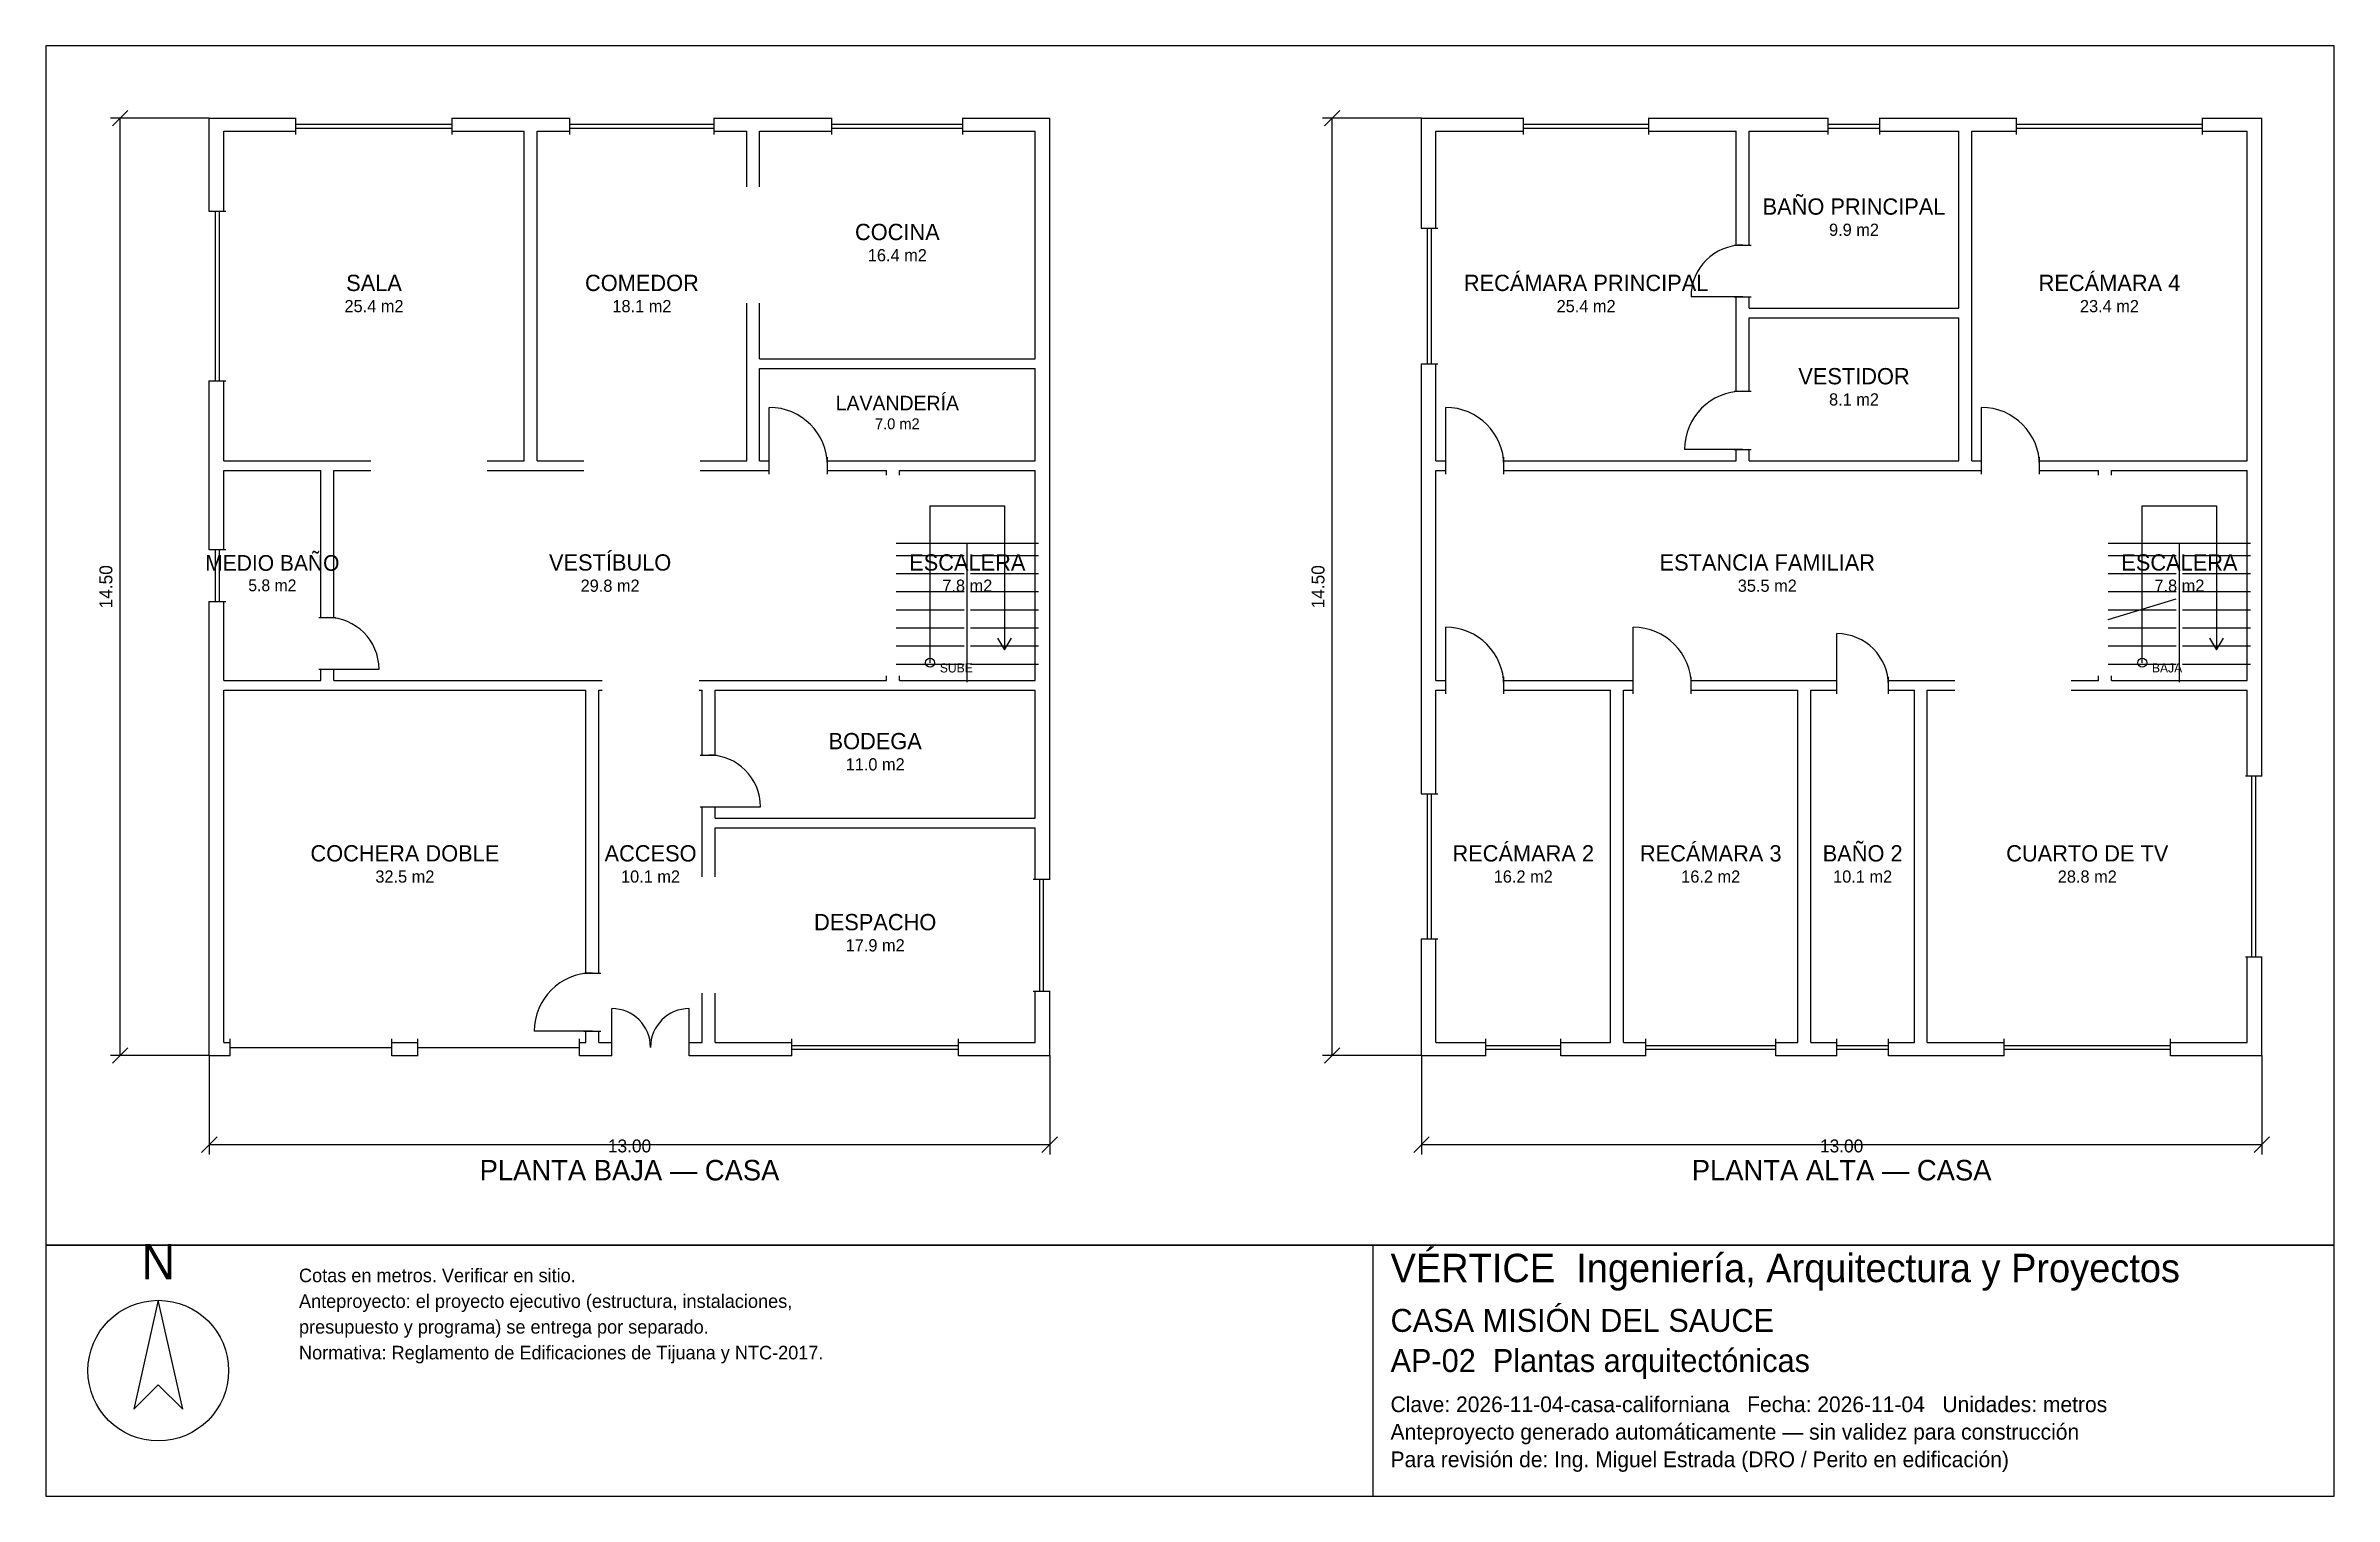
# Model space of a CAD drawing. Header units: metres. Extents: x -2.7 to 32.7, y -6.9 to 15.5.
import ezdxf
from ezdxf.enums import TextEntityAlignment as Align

# ---------------------------------------------------------------- set-up
doc = ezdxf.new("R2010")
doc.units = ezdxf.units.M
doc.header["$LTSCALE"] = 0.5
for name, color, linetype in [('A-AREA', 252, 'CONTINUOUS'), ('A-ESCALERA', 6, 'CONTINUOUS'), ('A-MUROS', 7, 'CONTINUOUS'), ('A-PUERTAS', 2, 'CONTINUOUS'), ('A-TEXTO', 3, 'CONTINUOUS'), ('A-VANOS', 4, 'CONTINUOUS'), ('COTAS', 8, 'CONTINUOUS'), ('LAMINA', 9, 'CONTINUOUS'), ('T-TITULO', 3, 'CONTINUOUS')]:
    doc.layers.add(name, color=color, linetype=linetype)
doc.styles.get("Standard").update_dxf_attribs({"font": 'txt', "width": 0.9})

msp = doc.modelspace()

# ---------------------------------------------------------------- linework, layer by layer
at = {"layer": 'A-ESCALERA'}
for p, q in [((10.5, 7.8), (12.7, 7.8)), ((11.6, 5.65), (11.6, 7.8)), ((29.25, 7.8), (31.45, 7.8)), ((30.35, 5.65), (30.35, 7.8)), ((10.5, 7.61), (11.55, 7.61)), ((11.65, 7.61), (12.7, 7.61)), ((29.25, 7.61), (30.3, 7.61)), ((30.4, 7.61), (31.45, 7.61)), ((10.5, 7.33), (11.55, 7.33)), ((11.65, 7.33), (12.7, 7.33)), ((29.25, 7.33), (30.3, 7.33)), ((30.4, 7.33), (31.45, 7.33)), ((10.5, 7.05), (11.55, 7.05)), ((10.5, 6.77), (11.55, 6.77)), ((11.65, 7.05), (12.7, 7.05)), ((11.65, 6.77), (12.7, 6.77)), ((29.25, 7.05), (30.3, 7.05)), ((29.25, 6.6175), (30.3, 6.94)), ((29.25, 6.77), (30.3, 6.77)), ((30.4, 7.05), (31.45, 7.05)), ((30.4, 6.77), (31.45, 6.77)), ((10.5, 6.49), (11.55, 6.49)), ((11.65, 6.49), (12.7, 6.49)), ((29.25, 6.49), (30.3, 6.49)), ((30.4, 6.49), (31.45, 6.49)), ((10.5, 6.21), (11.55, 6.21)), ((11.65, 6.21), (12.7, 6.21)), ((29.25, 6.21), (30.3, 6.21)), ((30.4, 6.21), (31.45, 6.21)), ((10.5, 5.93), (11.55, 5.93)), ((11.65, 5.93), (12.7, 5.93)), ((29.25, 5.93), (30.3, 5.93)), ((30.4, 5.93), (31.45, 5.93))]:
    msp.add_line(p, q, dxfattribs=at)
for points in [[(11.025, 5.95), (11.025, 8.375), (12.175, 8.375), (12.175, 6.15)], [(29.775, 5.95), (29.775, 8.375), (30.925, 8.375), (30.925, 6.15)], [(12.067, 6.33), (12.175, 6.15), (12.283, 6.33)], [(30.817, 6.33), (30.925, 6.15), (31.033, 6.33)]]:
    msp.add_lwpolyline(points, dxfattribs=at)
for centre in [(11.025, 5.95), (29.775, 5.95)]:
    msp.add_circle(centre, 0.07, dxfattribs=at)
at = {"layer": 'A-MUROS'}
for p, q in [((-0.125, 14.375), (1.211, 14.375)), ((-0.125, 12.937), (-0.125, 14.375)), ((0.1, 14.175), (1.211, 14.175)), ((0.1, 12.937), (0.1, 14.175)), ((1.211, 14.12), (1.211, 14.38)), ((3.634, 14.12), (3.634, 14.38)), ((3.634, 14.375), (5.451, 14.375)), ((3.634, 14.175), (4.745, 14.175)), ((4.745, 9.075), (4.745, 14.175)), ((4.945, 14.175), (5.451, 14.175)), ((4.945, 9.075), (4.945, 14.175)), ((5.451, 14.12), (5.451, 14.38)), ((7.682, 14.12), (7.682, 14.38)), ((7.682, 14.375), (9.503, 14.375)), ((7.682, 14.175), (8.188, 14.175)), ((8.188, 13.312), (8.188, 14.175)), ((8.387, 14.175), (9.503, 14.175)), ((8.387, 13.312), (8.387, 14.175)), ((9.503, 14.12), (9.503, 14.38)), ((11.533, 14.12), (11.533, 14.38)), ((11.533, 14.375), (12.875, 14.375)), ((11.533, 14.175), (12.649, 14.175)), ((12.649, 10.65), (12.649, 14.175)), ((12.875, 2.604), (12.875, 14.375)), ((18.625, 14.375), (20.204, 14.375)), ((18.625, 12.675), (18.625, 14.375)), ((18.85, 14.175), (20.204, 14.175)), ((18.85, 12.675), (18.85, 14.175)), ((20.204, 14.12), (20.204, 14.38)), ((22.142, 14.12), (22.142, 14.38)), ((22.142, 14.375), (24.916, 14.375)), ((22.142, 14.175), (23.495, 14.175)), ((23.495, 12.412), (23.495, 14.175)), ((23.695, 14.175), (24.916, 14.175)), ((23.695, 12.412), (23.695, 14.175)), ((24.916, 14.12), (24.916, 14.38)), ((25.716, 14.12), (25.716, 14.38)), ((25.716, 14.375), (27.829, 14.375)), ((25.716, 14.175), (26.938, 14.175)), ((26.938, 11.437), (26.938, 14.175)), ((27.137, 14.175), (27.829, 14.175)), ((27.137, 9.075), (27.137, 14.175)), ((27.829, 14.12), (27.829, 14.38)), ((30.707, 14.12), (30.707, 14.38)), ((30.707, 14.375), (31.625, 14.375)), ((30.707, 14.175), (31.399, 14.175)), ((31.399, 9.075), (31.399, 14.175)), ((31.625, 4.2), (31.625, 14.375)), ((-0.13, 12.937), (0.13, 12.937)), ((18.62, 12.675), (18.88, 12.675)), ((23.465, 12.412), (23.725, 12.412)), ((8.188, 9.075), (8.188, 11.512)), ((8.387, 10.65), (8.387, 11.512)), ((23.465, 11.612), (23.725, 11.612)), ((23.495, 10.15), (23.495, 11.612)), ((23.695, 11.437), (23.695, 11.612)), ((23.695, 11.437), (26.938, 11.437)), ((23.695, 11.288), (26.938, 11.288)), ((23.695, 10.15), (23.695, 11.288)), ((26.938, 9.075), (26.938, 11.288)), ((8.387, 10.65), (12.649, 10.65)), ((-0.13, 10.312), (0.13, 10.312)), ((-0.125, 7.7), (-0.125, 10.312)), ((0.1, 9.075), (0.1, 10.312)), ((8.387, 10.5), (12.649, 10.5)), ((8.387, 9.075), (8.387, 10.5)), ((12.649, 9.075), (12.649, 10.5)), ((18.62, 10.575), (18.88, 10.575)), ((18.625, 3.92), (18.625, 10.575)), ((18.85, 9.075), (18.85, 10.575)), ((23.465, 10.15), (23.725, 10.15)), ((23.465, 9.25), (23.725, 9.25)), ((23.495, 9.075), (23.495, 9.25)), ((23.695, 9.075), (23.695, 9.25)), ((0.1, 9.075), (2.373, 9.075)), ((0.1, 8.925), (1.6, 8.925)), ((0.1, 7.7), (0.1, 8.925)), ((1.6, 6.65), (1.6, 8.925)), ((1.8, 8.925), (2.373, 8.925)), ((1.8, 6.65), (1.8, 8.925)), ((4.173, 9.075), (4.745, 9.075)), ((4.173, 8.925), (5.666, 8.925)), ((4.945, 9.075), (5.666, 9.075)), ((7.466, 9.075), (8.188, 9.075)), ((7.466, 8.925), (8.537, 8.925)), ((8.387, 9.075), (8.537, 9.075)), ((8.537, 8.87), (8.537, 9.13)), ((9.437, 8.87), (9.437, 9.13)), ((9.437, 9.075), (12.649, 9.075)), ((9.437, 8.925), (10.35, 8.925)), ((10.35, 8.85), (10.35, 8.925)), ((10.55, 8.925), (12.65, 8.925)), ((10.55, 8.85), (10.55, 8.925)), ((12.65, 5.675), (12.65, 8.925)), ((18.85, 9.075), (19, 9.075)), ((18.85, 8.925), (19, 8.925)), ((18.85, 5.675), (18.85, 8.925)), ((19, 8.87), (19, 9.13)), ((19.9, 8.87), (19.9, 9.13)), ((19.9, 9.075), (23.495, 9.075)), ((19.9, 8.925), (27.287, 8.925)), ((23.695, 9.075), (26.938, 9.075)), ((27.137, 9.075), (27.287, 9.075)), ((27.287, 8.87), (27.287, 9.13)), ((28.187, 8.87), (28.187, 9.13)), ((28.187, 9.075), (31.399, 9.075)), ((28.187, 8.925), (29.1, 8.925)), ((29.1, 8.85), (29.1, 8.925)), ((29.3, 8.925), (31.4, 8.925)), ((29.3, 8.85), (29.3, 8.925)), ((31.4, 5.675), (31.4, 8.925)), ((-0.13, 7.7), (0.13, 7.7)), ((-0.13, 6.9), (0.13, 6.9)), ((-0.125, -0.125), (-0.125, 6.9)), ((0.1, 5.675), (0.1, 6.9)), ((1.57, 6.65), (1.83, 6.65)), ((0.1, 5.675), (1.6, 5.675)), ((1.57, 5.85), (1.83, 5.85)), ((1.6, 5.675), (1.6, 5.85)), ((1.8, 5.675), (1.8, 5.85)), ((1.8, 5.675), (5.95, 5.675)), ((7.45, 5.675), (10.35, 5.675)), ((10.35, 5.675), (10.35, 5.75)), ((10.55, 5.675), (10.55, 5.75)), ((10.55, 5.675), (12.65, 5.675)), ((18.85, 5.675), (19, 5.675)), ((19, 5.47), (19, 5.73)), ((19.9, 5.47), (19.9, 5.73)), ((19.9, 5.675), (21.9, 5.675)), ((21.9, 5.47), (21.9, 5.73)), ((22.8, 5.47), (22.8, 5.73)), ((22.8, 5.675), (25.05, 5.675)), ((25.05, 5.47), (25.05, 5.73)), ((25.85, 5.47), (25.85, 5.73)), ((25.85, 5.675), (26.875, 5.675)), ((28.675, 5.675), (29.1, 5.675)), ((29.1, 5.675), (29.1, 5.75)), ((29.3, 5.675), (29.3, 5.75)), ((29.3, 5.675), (31.4, 5.675)), ((0.1, 5.525), (5.7, 5.525)), ((0.1, 0.075), (0.1, 5.525)), ((5.7, 1.15), (5.7, 5.525)), ((5.9, 5.525), (5.95, 5.525)), ((5.9, 1.15), (5.9, 5.525)), ((7.45, 5.525), (7.5, 5.525)), ((7.5, 4.522), (7.5, 5.525)), ((7.7, 5.525), (12.65, 5.525)), ((7.7, 4.522), (7.7, 5.525)), ((12.65, 3.547), (12.65, 5.525)), ((18.85, 5.525), (19, 5.525)), ((18.85, 3.92), (18.85, 5.525)), ((19.9, 5.525), (21.55, 5.525)), ((21.55, 0.075), (21.55, 5.525)), ((21.75, 5.525), (21.9, 5.525)), ((21.75, 0.075), (21.75, 5.525)), ((22.8, 5.525), (24.45, 5.525)), ((24.45, 0.075), (24.45, 5.525)), ((24.65, 5.525), (25.05, 5.525)), ((24.65, 0.075), (24.65, 5.525)), ((25.85, 5.525), (26.25, 5.525)), ((26.25, 0.075), (26.25, 5.525)), ((26.45, 5.525), (26.875, 5.525)), ((26.45, 0.075), (26.45, 5.525)), ((28.675, 5.525), (31.4, 5.525)), ((31.4, 4.2), (31.4, 5.525)), ((7.47, 4.522), (7.73, 4.522)), ((18.62, 3.92), (18.88, 3.92)), ((31.37, 4.2), (31.63, 4.2)), ((7.47, 3.722), (7.73, 3.722)), ((7.5, 2.636), (7.5, 3.722)), ((7.7, 3.547), (7.7, 3.722)), ((7.7, 3.547), (12.65, 3.547)), ((7.7, 3.397), (12.65, 3.397)), ((7.7, 2.636), (7.7, 3.397)), ((12.65, 2.604), (12.65, 3.397)), ((12.62, 2.604), (12.88, 2.604)), ((18.62, 1.68), (18.88, 1.68)), ((18.625, -0.125), (18.625, 1.68)), ((18.85, 0.075), (18.85, 1.68)), ((5.67, 1.15), (5.93, 1.15)), ((31.37, 1.4), (31.63, 1.4)), ((31.4, 0.075), (31.4, 1.4)), ((31.625, -0.125), (31.625, 1.4)), ((7.5, 0.075), (7.5, 0.836)), ((7.7, 0.075), (7.7, 0.836)), ((12.62, 0.868), (12.88, 0.868)), ((12.65, 0.075), (12.65, 0.868)), ((12.875, -0.125), (12.875, 0.868)), ((0.1, 0.075), (0.2, 0.075)), ((0.2, -0.13), (0.2, 0.13)), ((2.7, -0.13), (2.7, 0.13)), ((2.7, 0.075), (3.1, 0.075)), ((3.1, -0.13), (3.1, 0.13)), ((5.6, -0.13), (5.6, 0.13)), ((5.6, 0.075), (5.7, 0.075)), ((5.67, 0.25), (5.93, 0.25)), ((5.7, 0.075), (5.7, 0.25)), ((5.9, 0.075), (5.9, 0.25)), ((5.9, 0.075), (6.1, 0.075)), ((6.1, -0.13), (6.1, 0.13)), ((7.3, -0.13), (7.3, 0.13)), ((7.3, 0.075), (7.5, 0.075)), ((7.7, 0.075), (8.888, 0.075)), ((8.888, -0.13), (8.888, 0.13)), ((11.463, -0.13), (11.463, 0.13)), ((11.463, 0.075), (12.65, 0.075)), ((18.85, 0.075), (19.62, 0.075)), ((19.62, -0.13), (19.62, 0.13)), ((20.78, -0.13), (20.78, 0.13)), ((20.78, 0.075), (21.55, 0.075)), ((21.75, 0.075), (22.095, 0.075)), ((22.095, -0.13), (22.095, 0.13)), ((24.105, -0.13), (24.105, 0.13)), ((24.105, 0.075), (24.45, 0.075)), ((24.65, 0.075), (25.05, 0.075)), ((25.05, -0.13), (25.05, 0.13)), ((25.85, -0.13), (25.85, 0.13)), ((25.85, 0.075), (26.25, 0.075)), ((26.45, 0.075), (27.638, 0.075)), ((27.638, -0.13), (27.638, 0.13)), ((30.213, -0.13), (30.213, 0.13)), ((30.213, 0.075), (31.4, 0.075)), ((-0.125, -0.125), (0.2, -0.125)), ((2.7, -0.125), (3.1, -0.125)), ((5.6, -0.125), (6.1, -0.125)), ((7.3, -0.125), (8.888, -0.125)), ((11.463, -0.125), (12.875, -0.125)), ((18.625, -0.125), (19.62, -0.125)), ((20.78, -0.125), (22.095, -0.125)), ((24.105, -0.125), (25.05, -0.125)), ((25.85, -0.125), (27.638, -0.125)), ((30.213, -0.125), (31.625, -0.125))]:
    msp.add_line(p, q, dxfattribs=at)
at = {"layer": 'A-PUERTAS'}
for p, q in [((23.595, 11.612), (22.795, 11.612)), ((8.537, 9), (8.537, 9.9)), ((19, 9), (19, 9.9)), ((27.287, 9), (27.287, 9.9)), ((23.595, 9.25), (22.695, 9.25)), ((19, 5.6), (19, 6.5)), ((21.9, 5.6), (21.9, 6.5)), ((25.05, 5.6), (25.05, 6.4)), ((1.7, 5.85), (2.5, 5.85)), ((7.6, 3.722), (8.4, 3.722)), ((6.1, 0), (6.1, 0.6)), ((7.3, 0), (7.3, 0.6)), ((5.8, 0.25), (4.9, 0.25))]:
    msp.add_line(p, q, dxfattribs=at)
for centre, radius, start, end in [((23.595, 11.612), 0.8, 90, 180), ((23.595, 9.25), 0.9, 90, 180), ((8.537, 9), 0.9, 0, 90), ((19, 9), 0.9, 0, 90), ((27.287, 9), 0.9, 0, 90), ((1.7, 5.85), 0.8, 0, 90), ((19, 5.6), 0.9, 0, 90), ((21.9, 5.6), 0.9, 0, 90), ((25.05, 5.6), 0.8, 0, 90), ((7.6, 3.722), 0.8, 0, 90), ((5.8, 0.25), 0.9, 90, 180), ((6.1, 0), 0.6, 0, 90), ((7.3, 0), 0.6, 90, 180)]:
    msp.add_arc(centre, radius, start, end, dxfattribs=at)
at = {"layer": 'A-VANOS'}
for p, q in [((1.211, 14.28), (3.634, 14.28)), ((1.211, 14.22), (3.634, 14.22)), ((5.451, 14.28), (7.682, 14.28)), ((5.451, 14.22), (7.682, 14.22)), ((9.503, 14.28), (11.533, 14.28)), ((9.503, 14.22), (11.533, 14.22)), ((20.204, 14.28), (22.142, 14.28)), ((20.204, 14.22), (22.142, 14.22)), ((24.916, 14.28), (25.716, 14.28)), ((24.916, 14.22), (25.716, 14.22)), ((27.829, 14.28), (30.707, 14.28)), ((27.829, 14.22), (30.707, 14.22)), ((-0.03, 10.312), (-0.03, 12.937)), ((0.03, 10.312), (0.03, 12.937)), ((18.72, 10.575), (18.72, 12.675)), ((18.78, 10.575), (18.78, 12.675)), ((-0.03, 6.9), (-0.03, 7.7)), ((0.03, 6.9), (0.03, 7.7)), ((18.72, 1.68), (18.72, 3.92)), ((18.78, 1.68), (18.78, 3.92)), ((31.47, 1.4), (31.47, 4.2)), ((31.53, 1.4), (31.53, 4.2)), ((12.72, 0.868), (12.72, 2.604)), ((12.78, 0.868), (12.78, 2.604)), ((0.2, 0), (2.7, 0)), ((3.1, 0), (5.6, 0)), ((8.888, 0.03), (11.463, 0.03)), ((19.62, 0.03), (20.78, 0.03)), ((22.095, 0.03), (24.105, 0.03)), ((25.05, 0.03), (25.85, 0.03)), ((27.638, 0.03), (30.213, 0.03)), ((8.888, -0.03), (11.463, -0.03)), ((19.62, -0.03), (20.78, -0.03)), ((22.095, -0.03), (24.105, -0.03)), ((25.05, -0.03), (25.85, -0.03)), ((27.638, -0.03), (30.213, -0.03))]:
    msp.add_line(p, q, dxfattribs=at)
at = {"layer": 'COTAS'}
for p, q in [((-0.125, 14.375), (-1.655, 14.375)), ((-1.625, 14.255), (-1.385, 14.495)), ((-1.505, -0.125), (-1.505, 14.375)), ((18.625, 14.375), (17.095, 14.375)), ((17.125, 14.255), (17.365, 14.495)), ((17.245, -0.125), (17.245, 14.375)), ((-0.125, -0.125), (-1.655, -0.125)), ((-1.625, -0.245), (-1.385, -0.005)), ((-0.125, -0.125), (-0.125, -1.655)), ((12.875, -0.125), (12.875, -1.655)), ((18.625, -0.125), (17.095, -0.125)), ((17.125, -0.245), (17.365, -0.005)), ((18.625, -0.125), (18.625, -1.655)), ((31.625, -0.125), (31.625, -1.655)), ((-0.245, -1.625), (-0.005, -1.385)), ((12.755, -1.625), (12.995, -1.385)), ((18.505, -1.625), (18.745, -1.385)), ((31.505, -1.625), (31.745, -1.385)), ((-0.125, -1.505), (12.875, -1.505)), ((18.625, -1.505), (31.625, -1.505))]:
    msp.add_line(p, q, dxfattribs=at)
at = {"layer": 'LAMINA'}
msp.add_line((17.877, -6.9443), (17.877, -3.0583), dxfattribs=at)
for points in [[(-2.655, -3.0583), (32.745, -3.0583), (32.745, 15.495), (-2.655, 15.495)], [(-2.655, -6.9443), (32.745, -6.9443), (32.745, -3.0583), (-2.655, -3.0583)], [(-0.9141, -3.9132), (-1.2949, -5.5997), (-0.9141, -5.2189), (-0.5333, -5.5997)]]:
    msp.add_lwpolyline(points, close=True, dxfattribs=at)
msp.add_circle((-0.9141, -5.0013), 1.0881, dxfattribs=at)

# ---------------------------------------------------------------- texts
at = {"layer": 'A-AREA'}
for s, height, p in [('9.9 m2', 0.189, (25.3165, 12.554)), ('16.4 m2', 0.189, (10.518, 12.1605)), ('25.4 m2', 0.189, (2.4225, 11.373)), ('18.1 m2', 0.189, (6.5665, 11.373)), ('25.4 m2', 0.189, (21.1725, 11.373)), ('23.4 m2', 0.189, (29.268, 11.373)), ('8.1 m2', 0.189, (25.3165, 9.9295)), ('7.0 m2', 0.1688, (10.518, 9.5625)), ('5.8 m2', 0.1821, (0.85, 7.0571)), ('29.8 m2', 0.189, (6.075, 7.048)), ('7.8 m2', 0.189, (11.6, 7.048)), ('35.5 m2', 0.189, (23.975, 7.048)), ('7.8 m2', 0.189, (30.35, 7.048)), ('11.0 m2', 0.189, (10.175, 4.284)), ('32.5 m2', 0.189, (2.9, 2.548)), ('10.1 m2', 0.189, (6.7, 2.548)), ('16.2 m2', 0.189, (20.2, 2.548)), ('16.2 m2', 0.189, (23.1, 2.548)), ('10.1 m2', 0.189, (25.45, 2.548)), ('28.8 m2', 0.189, (28.925, 2.548)), ('17.9 m2', 0.189, (10.175, 1.484))]:
    msp.add_text(s, height=height, dxfattribs=at).set_placement(p, align=Align.CENTER)
at = {"layer": 'A-ESCALERA'}
for s, p in [('SUBE', (11.175, 5.8)), ('BAJA', (29.925, 5.8))]:
    msp.add_text(s, height=0.14, dxfattribs=at).set_placement(p)
at = {"layer": 'A-TEXTO'}
for s, height, p in [('BAÑO PRINCIPAL', 0.252, (25.3165, 12.8816)), ('COCINA', 0.252, (10.518, 12.4881)), ('SALA', 0.252, (2.4225, 11.7006)), ('COMEDOR', 0.252, (6.5665, 11.7006)), ('RECÁMARA PRINCIPAL', 0.252, (21.1725, 11.7006)), ('RECÁMARA 4', 0.252, (29.268, 11.7006)), ('VESTIDOR', 0.252, (25.3165, 10.2571)), ('LAVANDERÍA', 0.225, (10.518, 9.855)), ('MEDIO BAÑO', 0.2429, (0.85, 7.3729)), ('VESTÍBULO', 0.252, (6.075, 7.3756)), ('ESCALERA', 0.252, (11.6, 7.3756)), ('ESTANCIA FAMILIAR', 0.252, (23.975, 7.3756)), ('ESCALERA', 0.252, (30.35, 7.3756)), ('BODEGA', 0.252, (10.175, 4.6116)), ('RECÁMARA 2', 0.252, (20.2, 2.8756)), ('RECÁMARA 3', 0.252, (23.1, 2.8756)), ('BAÑO 2', 0.252, (25.45, 2.8756)), ('COCHERA DOBLE', 0.252, (2.9, 2.8756)), ('ACCESO', 0.252, (6.7, 2.8756)), ('CUARTO DE TV', 0.252, (28.925, 2.8756)), ('DESPACHO', 0.252, (10.175, 1.8116))]:
    msp.add_text(s, height=height, dxfattribs=at).set_placement(p, align=Align.CENTER)
at = {"layer": 'COTAS'}
for p in [(-1.625, 7.125), (17.125, 7.125)]:
    msp.add_text('14.50', height=0.2, rotation=90, dxfattribs=at).set_placement(p, align=Align.CENTER)
for p in [(6.375, -1.625), (25.125, -1.625)]:
    msp.add_text('13.00', height=0.2, dxfattribs=at).set_placement(p, align=Align.CENTER)
at = {"layer": 'LAMINA'}
msp.add_text('N', height=0.544, dxfattribs=at).set_placement((-0.9141, -3.5868), align=Align.CENTER)
for s, height, p in [('VÉRTICE  Ingeniería, Arquitectura y Proyectos', 0.4393, (18.1473, -3.6328)), ('Cotas en metros. Verificar en sitio.', 0.2095, (1.262, -3.6328)), ('Anteproyecto: el proyecto ejecutivo (estructura, instalaciones,', 0.2095, (1.262, -4.0308)), ('presupuesto y programa) se entrega por separado.', 0.2095, (1.262, -4.4289)), ('CASA MISIÓN DEL SAUCE', 0.3548, (18.1473, -4.4015)), ('Normativa: Reglamento de Edificaciones de Tijuana y NTC-2017.', 0.2095, (1.262, -4.8269)), ('AP-02  Plantas arquitectónicas', 0.3548, (18.1473, -5.0224)), ('Clave: 2026-11-04-casa-californiana   Fecha: 2026-11-04   Unidades: metros', 0.2433, (18.1473, -5.6433)), ('Anteproyecto generado automáticamente — sin validez para construcción', 0.2433, (18.1473, -6.0691)), ('Para revisión de: Ing. Miguel Estrada (DRO / Perito en edificación)', 0.2433, (18.1473, -6.4949))]:
    msp.add_text(s, height=height, dxfattribs=at).set_placement(p)
at = {"layer": 'T-TITULO'}
for s, p in [('PLANTA BAJA — CASA', (6.375, -2.0583)), ('PLANTA ALTA — CASA', (25.125, -2.0583))]:
    msp.add_text(s, height=0.3167, dxfattribs=at).set_placement(p, align=Align.CENTER)

doc.saveas('drawing.dxf')
